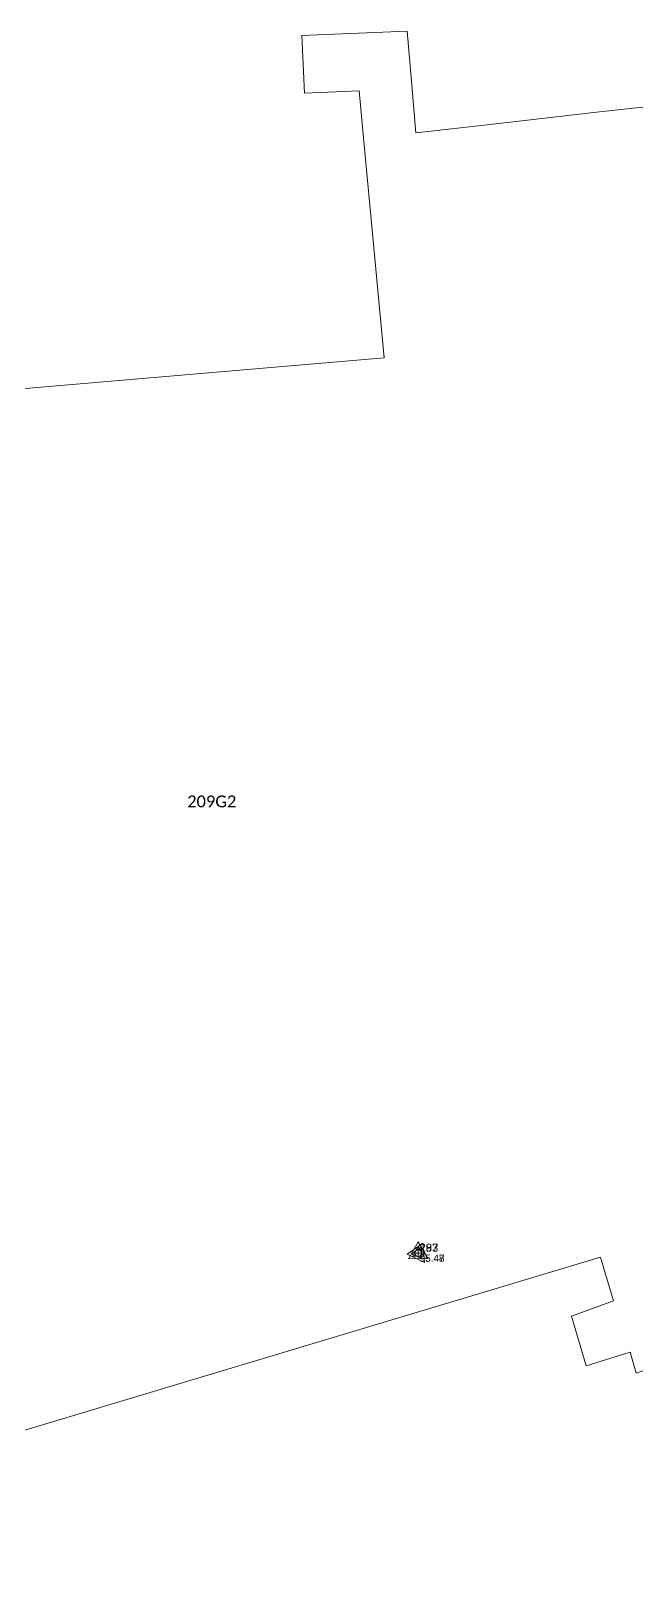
# Model space of a CAD drawing. Header units: metres. Extents: x 113120 to 240396, y 120329 to 242116.
# Drawn here: x 120272.4 to 120313.4, y 121005.1 to 121109.9 of the extents above; entities that cross this region are included whole.
import ezdxf
from ezdxf.enums import TextEntityAlignment as Align

# ---------------------------------------------------------------- set-up
doc = ezdxf.new("R2010")
doc.units = ezdxf.units.M
doc.header["$LTSCALE"] = 3
doc.header["$PDMODE"] = 2
doc.header["$PDSIZE"] = 0.3
doc.layers.get('0').update_dxf_attribs({"lineweight": 0})
for name, color, linetype, lineweight in [('Bpn_CaPa', 78, 'Continuous', 0), ('Bpt_CaNu', 7, 'Continuous', 0), ('station', 30, 'Continuous', 0), ('TopoAlt', 30, 'Continuous', 0), ('TOPOJIS', 5, 'Continuous', 0), ('TopoMat', 5, 'Continuous', 0)]:
    doc.layers.add(name, color=color, linetype=linetype, lineweight=lineweight)
doc.styles.add('Legend', font='')
doc.styles.get("Standard").update_dxf_attribs({"font": 'arial.ttf'})
doc.styles.get('Legend').set_extended_font_data('Calibri')

# ---------------------------------------------------------------- blocks, each defined once
blk = doc.blocks.new('TCPOINT')
at = {"color": 0}
blk.add_point((0, 0), dxfattribs=at)
at = {"layer": 'TopoAlt'}
blk.add_attdef('ALT', text='', height=0.3, dxfattribs=at).set_placement((0.1, -0.1), align=Align.TOP_LEFT)
at = {"layer": 'TopoMat'}
blk.add_attdef('MAT', (0.1, 0.1), '', height=0.3, dxfattribs=at)
blk = doc.blocks.new('t001')
at = {"color": 0}
blk.add_line((0, 0), (0, 0), dxfattribs=at)
for points in [[(0.65, -0.37), (0, 0.75), (-0.65, -0.38)], [(0.39, -0.22), (0, 0.45), (-0.39, -0.23)]]:
    blk.add_lwpolyline(points, close=True, dxfattribs=at)
blk.add_circle((0, 0), 0.225, dxfattribs=at)

msp = doc.modelspace()

# ---------------------------------------------------------------- linework, layer by layer
at = {"layer": 'Bpn_CaPa'}
for p, q in [((120297.83, 121109.93), (120290.72, 121109.63)), ((120290.72, 121109.63), (120297.83, 121109.93)), ((120290.72, 121109.63), (120290.9, 121105.75)), ((120290.9, 121105.75), (120290.72, 121109.63)), ((120298.15, 121106.29), (120297.83, 121109.93)), ((120297.83, 121109.93), (120298.15, 121106.29)), ((120290.9, 121105.75), (120294.6, 121105.91)), ((120294.6, 121105.91), (120290.9, 121105.75)), ((120294.6, 121105.91), (120294.9, 121102.73)), ((120294.9, 121102.73), (120294.6, 121105.91)), ((120298.43, 121103.06), (120298.15, 121106.29)), ((120298.15, 121106.29), (120298.43, 121103.06)), ((120314.79, 121104.92), (120310.62, 121104.45)), ((120310.62, 121104.45), (120314.79, 121104.92)), ((120305.96, 121103.92), (120301.84, 121103.45)), ((120301.84, 121103.45), (120305.96, 121103.92)), ((120310.62, 121104.45), (120305.96, 121103.92)), ((120305.96, 121103.92), (120310.62, 121104.45)), ((120294.9, 121102.73), (120296.29, 121087.89)), ((120296.29, 121087.89), (120294.9, 121102.73)), ((120301.84, 121103.45), (120298.43, 121103.06)), ((120298.43, 121103.06), (120301.84, 121103.45)), ((120296.29, 121087.89), (120237.66, 121082.86)), ((120237.66, 121082.86), (120296.29, 121087.89)), ((120237.53, 121005.14), (120310.89, 121027.2)), ((120310.89, 121027.2), (120237.53, 121005.14)), ((120310.89, 121027.2), (120311.19, 121026.2)), ((120311.19, 121026.2), (120310.89, 121027.2)), ((120311.19, 121026.2), (120311.78, 121024.25)), ((120311.78, 121024.25), (120311.19, 121026.2)), ((120311.78, 121024.25), (120308.93, 121023.22)), ((120308.93, 121023.22), (120311.78, 121024.25)), ((120308.93, 121023.22), (120309.93, 121019.85)), ((120309.93, 121019.85), (120308.93, 121023.22)), ((120309.93, 121019.85), (120312.9, 121020.78)), ((120312.9, 121020.78), (120309.93, 121019.85)), ((120312.9, 121020.78), (120313.31, 121019.37)), ((120313.31, 121019.37), (120312.9, 121020.78)), ((120313.31, 121019.37), (120317.19, 121020.76)), ((120317.19, 121020.76), (120313.31, 121019.37))]:
    msp.add_line(p, q, dxfattribs=at)

# ---------------------------------------------------------------- block references
at = {"layer": 'station', "rotation": 214.0243778545051}
msp.add_blockref('t001', (120298.58, 121027.46), dxfattribs=at)
msp.add_blockref('t001', (120298.58, 121027.46), dxfattribs=at)
msp.add_blockref('t001', (120298.58, 121027.46), dxfattribs=at)
at = {"layer": 'station'}
msp.add_blockref('t001', (120298.58, 121027.47), dxfattribs=at)
at = {"layer": 'TOPOJIS'}
ref = msp.add_blockref('TCPOINT', (120298.58, 121027.47, 95.48), dxfattribs=at)
ref.add_attrib('MAT', '297', (120298.68, 121027.57, 95.48), dxfattribs={"layer": 'TopoMat', "height": 0.54})
ref.add_attrib('ALT', '95.48', dxfattribs={"layer": 'TopoAlt', "height": 0.48}).set_placement((120298.68, 121027.37, 95.48), align=Align.TOP_LEFT)
ref = msp.add_blockref('TCPOINT', (120298.58, 121027.46, 95.47), dxfattribs=at)
ref.add_attrib('MAT', '283', (120298.68, 121027.56, 95.47), dxfattribs={"layer": 'TopoMat', "height": 0.54})
ref.add_attrib('ALT', '95.47', dxfattribs={"layer": 'TopoAlt', "height": 0.48}).set_placement((120298.68, 121027.36, 95.47), align=Align.TOP_LEFT)

# ---------------------------------------------------------------- texts
at = {"layer": 'Bpt_CaNu', "insert": (120282.99, 121057.54), "char_height": 0.8, "attachment_point": 7, "style": 'Legend'}
msp.add_mtext('209G2', dxfattribs=at)

doc.saveas('drawing.dxf')
